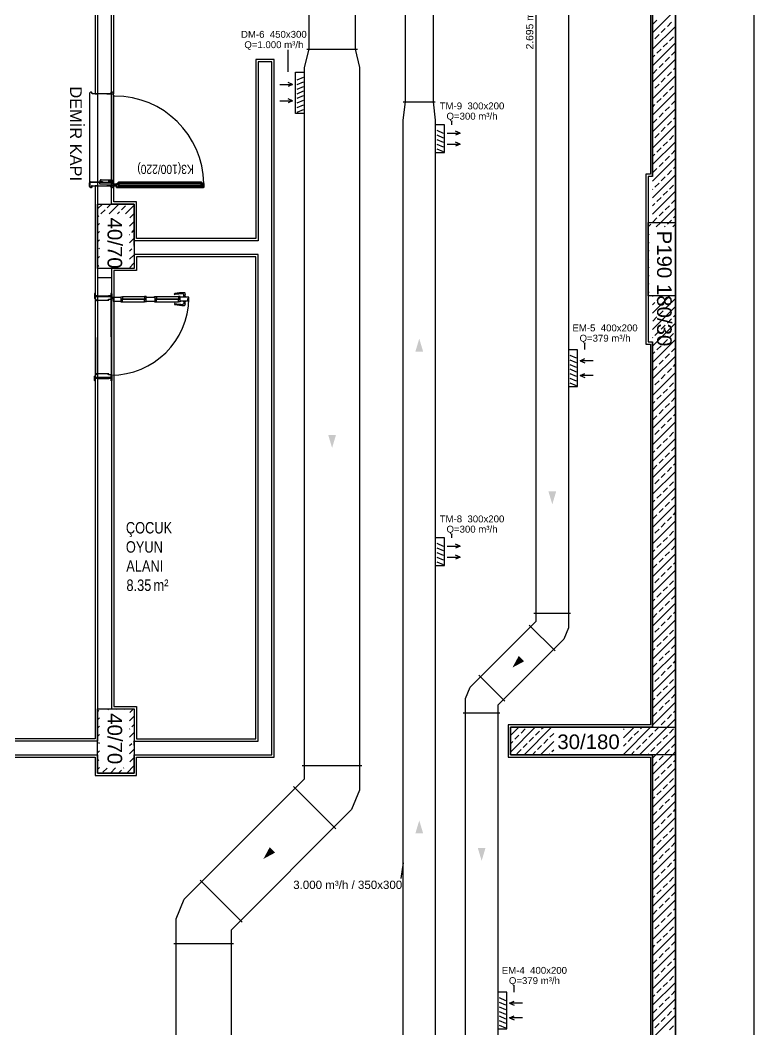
# Model space of a CAD drawing. Header units: centimetres. Extents: x 357699 to 366480, y -615216 to -609849.
# Drawn here: x 358500 to 359301, y -613121 to -612021 of the extents above; entities that cross this region are included whole.
import ezdxf
from ezdxf.enums import TextEntityAlignment as Align

# ---------------------------------------------------------------- set-up
doc = ezdxf.new("R2010")
doc.units = ezdxf.units.CM
for name, color, linetype in [('ROTAS-HAV-CERCEVE', 7, 'Continuous'), ('ROTAS-HAV-DUMAN', 1, 'Continuous'), ('ROTAS-HAV-EGZOZ', 4, 'Continuous'), ('ROTAS-HAV-MENFEZ', 7, 'Continuous'), ('ROTAS-HAV-OK', 7, 'Continuous'), ('ROTAS-HAV-TAZE-HAVA', 3, 'Continuous'), ('ROTAS-HAV-YAZI', 7, 'Continuous'), ('ROTAS-MIMARI', 8, 'Continuous'), ('ROTAS-MIMARI-KOLON', 8, 'Continuous')]:
    doc.layers.add(name, color=color, linetype=linetype)
doc.styles.add('ROTAS', font='arial.ttf')

msp = doc.modelspace()

# ---------------------------------------------------------------- linework, layer by layer
at = {"layer": 'ROTAS-HAV-CERCEVE', "const_width": 1.5}
msp.add_lwpolyline([(357700, -615060), (359300, -615060), (359300, -609850), (357700, -609850)], close=True, dxfattribs=at)
at = {"layer": 'ROTAS-HAV-DUMAN'}
for points in [[(358670, -613660), (358670, -613002), (358670, -613000), (358678.8, -612978.8), (358810, -612847.6), (358810, -612100), (358810, -612072.5), (358815, -612052.5), (358815, -611700), (358815, -611400), (358815, -611372.5), (358817.5, -611352.5), (358817.5, -611312), (358817.5, -611310), (358824.1, -611294.1), (358825.5, -611292.7), (358872.5, -611245.7), (358872.5, -610645)], [(358917.5, -610645), (358917.5, -611253), (358917.5, -611255), (358910.9, -611270.9), (358909.5, -611272.3), (358862.5, -611319.3), (358862.5, -611352.5), (358865, -611372.5), (358865, -611400), (358865, -611700), (358865, -612052.5), (358870, -612072.5), (358870, -612100), (358870, -612858), (358870, -612860), (358861.2, -612881.2), (358859.8, -612882.6), (358730, -613012.4), (358730, -613660)], [(358812.5, -612052.5), (358867.5, -612052.5)], [(358807.5, -612833), (358872.5, -612833)], [(358797.9, -612856.1), (358843.9, -612902.1)], [(358696.1, -612957.9), (358742.1, -613003.9)], [(358667.5, -613027), (358732.5, -613027)]]:
    msp.add_lwpolyline(points, dxfattribs=at)
at = {"layer": 'ROTAS-HAV-EGZOZ'}
for points in [[(358985.5, -613655), (358985.5, -613100), (358985.5, -612762), (358985.5, -612760), (358990.6, -612747.6), (358992, -612746.2), (359062.5, -612675.8), (359062.5, -612400), (359062.5, -611600), (359062.5, -611575), (359065, -611555), (359065, -611336.2), (358995.8, -611267), (358994.4, -611265.6), (358990, -611255), (358990, -611253), (358990, -610400)], [(359020, -610400), (359020, -611248.8), (359089.2, -611318), (359090.6, -611319.4), (359095, -611330), (359095, -611332), (359095, -611555), (359097.5, -611575), (359097.5, -611600), (359097.5, -612400), (359097.5, -612681), (359097.5, -612683), (359092.4, -612695.4), (359091, -612696.8), (359020.5, -612767.2), (359020.5, -613100), (359020.5, -613655)], [(359060, -612667.2), (359100, -612667.2)], [(359054.7, -612680), (359083, -612708.3)], [(359000, -612734.7), (359028.3, -612763)], [(358983, -612775.8), (359023, -612775.8)]]:
    msp.add_lwpolyline(points, dxfattribs=at)
at = {"layer": 'ROTAS-HAV-MENFEZ'}
for p, q in [((358808.5, -612083.5), (358801.5, -612086.5)), ((358783, -612091), (358797, -612091)), ((358797, -612091), (358792, -612088.8)), ((358797, -612091), (358792, -612093.2)), ((358808.5, -612088.5), (358801.5, -612091.5)), ((358808.5, -612093.5), (358801.5, -612096.5)), ((358797, -612109), (358792, -612106.8)), ((358808.5, -612098.5), (358801.5, -612101.5)), ((358808.5, -612103.5), (358801.5, -612106.5)), ((358783, -612109), (358797, -612109)), ((358797, -612109), (358792, -612111.2)), ((358808.5, -612108.5), (358801.5, -612111.5)), ((358808.5, -612113.5), (358801.5, -612116.5)), ((358808.5, -612118.5), (358801.5, -612121.5)), ((358954, -612141), (358961, -612144)), ((358954, -612146), (358961, -612149)), ((358954, -612151), (358961, -612154)), ((358965.5, -612144), (358979.5, -612144)), ((358979.5, -612144), (358974.5, -612141.8)), ((358979.5, -612144), (358974.5, -612146.2)), ((358954, -612156), (358961, -612159)), ((358954, -612161), (358961, -612164)), ((358965.5, -612156), (358979.5, -612156)), ((358979.5, -612156), (358974.5, -612153.8)), ((358979.5, -612156), (358974.5, -612158.2)), ((359099, -612386), (359106, -612389)), ((359099, -612391), (359106, -612394)), ((359110.5, -612392), (359115.5, -612389.8)), ((359124.5, -612392), (359110.5, -612392)), ((359110.5, -612392), (359115.5, -612394.2)), ((359099, -612396), (359106, -612399)), ((359099, -612401), (359106, -612404)), ((359099, -612406), (359106, -612409)), ((359099, -612411), (359106, -612414)), ((359110.5, -612408), (359115.5, -612405.8)), ((359124.5, -612408), (359110.5, -612408)), ((359110.5, -612408), (359115.5, -612410.2)), ((359099, -612416), (359106, -612419)), ((358954, -612591), (358961, -612594)), ((358954, -612596), (358961, -612599)), ((358954, -612601), (358961, -612604)), ((358965.5, -612594), (358979.5, -612594)), ((358979.5, -612594), (358974.5, -612591.8)), ((358979.5, -612594), (358974.5, -612596.2)), ((358954, -612606), (358961, -612609)), ((358954, -612611), (358961, -612614)), ((358965.5, -612606), (358979.5, -612606)), ((358979.5, -612606), (358974.5, -612603.8)), ((358979.5, -612606), (358974.5, -612608.2)), ((359022, -613086), (359029, -613089)), ((359022, -613091), (359029, -613094)), ((359022, -613096), (359029, -613099)), ((359033.5, -613092), (359038.5, -613089.8)), ((359047.5, -613092), (359033.5, -613092)), ((359033.5, -613092), (359038.5, -613094.2)), ((359022, -613101), (359029, -613104)), ((359022, -613106), (359029, -613109)), ((359033.5, -613108), (359038.5, -613105.8)), ((359047.5, -613108), (359033.5, -613108)), ((359033.5, -613108), (359038.5, -613110.2)), ((359022, -613111), (359029, -613114)), ((359022, -613116), (359029, -613119))]:
    msp.add_line(p, q, dxfattribs=at)
for points in [[(358810, -612122.5), (358800, -612122.5), (358800, -612077.5), (358810, -612077.5)], [(358952.5, -612165), (358962.5, -612165), (358962.5, -612135), (358952.5, -612135)], [(359097.5, -612420), (359107.5, -612420), (359107.5, -612380), (359097.5, -612380)], [(358952.5, -612615), (358962.5, -612615), (358962.5, -612585), (358952.5, -612585)], [(359020.5, -613120), (359030.5, -613120), (359030.5, -613080), (359020.5, -613080)]]:
    msp.add_lwpolyline(points, dxfattribs=at)
at = {"layer": 'ROTAS-HAV-OK'}
for points in [[(358935, -612368), (358930.8, -612382), (358939.2, -612382)], [(358840, -612487), (358844.2, -612473), (358835.8, -612473)], [(359080, -612548.5), (359084.2, -612534.5), (359075.8, -612534.5)], [(359036.6, -612726.4), (359049.4, -612719.5), (359043.5, -612713.6)], [(358935, -612893), (358930.8, -612907), (358939.2, -612907)], [(358765.1, -612934.9), (358777.9, -612928), (358772, -612922.1)], [(359003, -612937), (359007.2, -612923), (358998.8, -612923)]]:
    msp.add_solid(points, dxfattribs=at)
at = {"layer": 'ROTAS-HAV-TAZE-HAVA'}
msp.add_line((358917.5, -612939.2), (358914.8, -612956.3), dxfattribs=at)
for points in [[(358917.5, -613200), (358917.5, -612600), (358917.5, -612150), (358917.5, -612130), (358920, -612110), (358920, -611750), (358920, -611400), (358920, -611380), (358922.5, -611360), (358922.5, -611292), (358922.5, -611290), (358926.2, -611281.2), (358927.6, -611279.7), (358942.5, -611264.8), (358942.5, -611000)], [(358967.5, -611000), (358967.5, -611268), (358967.5, -611270), (358963.8, -611278.8), (358962.4, -611280.3), (358947.5, -611295.2), (358947.5, -611360), (358950, -611380), (358950, -611400), (358950, -611750), (358950, -612110), (358952.5, -612130), (358952.5, -612150), (358952.5, -612600), (358952.5, -613200)], [(358917.5, -612110), (358952.5, -612110)]]:
    msp.add_lwpolyline(points, dxfattribs=at)
at = {"layer": 'ROTAS-HAV-YAZI'}
for p, q in [((358792, -612077.4), (358792, -612053.3)), ((358970.5, -612134.9), (358970.5, -612131.2)), ((359115.5, -612379.9), (359115.5, -612373.1)), ((358970.5, -612584.9), (358970.5, -612581.2)), ((359038.5, -613079.9), (359038.5, -613073.1))]:
    msp.add_line(p, q, dxfattribs=at)
at = {"layer": 'ROTAS-MIMARI'}
for p, q in [((359214.4, -609936.4), (359214.4, -613401.4)), ((359214.4, -609936.4), (359214.4, -614601.4)), ((359214.4, -614601.4), (359214.4, -609936.4)), ((359214.4, -614601.4), (359214.4, -609936.4)), ((358584.4, -611416.4), (358584.4, -612806.4)), ((358581.9, -611918.9), (358581.9, -612101.4)), ((358599.4, -612221.4), (358599.4, -611976.4)), ((358601.9, -612101.4), (358601.9, -611978.9)), ((359189.4, -612191.4), (359189.4, -611996.4)), ((359189.4, -611996.4), (359189.4, -612191.4)), ((359214.4, -612241.4), (359214.4, -611996.4)), ((359186.9, -611998.9), (359186.9, -612188.9)), ((359214.3, -612036.7), (359214.4, -612036.7)), ((359189.4, -612043.7), (359189.7, -612043.4)), ((358776.9, -612063.9), (358756.9, -612063.9)), ((358756.9, -612063.9), (358756.9, -612258.9)), ((358774.4, -612066.4), (358759.4, -612066.4)), ((358759.4, -612066.4), (358759.4, -612261.4)), ((358774.4, -612281.4), (358774.4, -612066.4)), ((358776.9, -612283.9), (358776.9, -612063.9)), ((359214.3, -612090.6), (359214.4, -612090.6)), ((358576.6, -612099.4), (358575.6, -612100.4)), ((358575.6, -612100.4), (358575.6, -612202.3)), ((358577.6, -612099.4), (358576.6, -612099.4)), ((358578.6, -612100.4), (358577.6, -612099.4)), ((358578.6, -612101.4), (358578.6, -612100.4)), ((358598.6, -612101.4), (358578.6, -612101.4)), ((358581.9, -612101.4), (358584.4, -612101.4)), ((358594.4, -612101.4), (358601.9, -612101.4)), ((358599.6, -612099.4), (358598.6, -612100.4)), ((358598.6, -612100.4), (358598.6, -612101.4)), ((358600.6, -612099.4), (358599.6, -612099.4)), ((358601.6, -612100.4), (358600.6, -612099.4)), ((358601.6, -612202.3), (358601.6, -612100.4)), ((358603.2, -612103.8), (358601.6, -612103.8)), ((358601.6, -612104.4), (358601.6, -612198.3)), ((359189.4, -612097.6), (359189.7, -612097.3)), ((359189.4, -612151.5), (359189.7, -612151.2)), ((359214.3, -612144.5), (359214.4, -612144.5)), ((358588.1, -612194.8), (358599.1, -612194.8)), ((358599.1, -612195.2), (358588.1, -612195.2)), ((358599.7, -612195.3), (358599.8, -612194.9)), ((358599.8, -612194.9), (358599.8, -612195.8)), ((359186.9, -612188.9), (359181.9, -612188.9)), ((359181.9, -612188.9), (359181.9, -612373.9)), ((359189.4, -612191.4), (359184.4, -612191.4)), ((359184.4, -612191.4), (359184.4, -612371.4)), ((358575.6, -612202.3), (358575.6, -612198.3)), ((358575.6, -612202.3), (358576.6, -612203.3)), ((358576, -612198.3), (358576, -612202.3)), ((358576.6, -612197.3), (358587.6, -612197.3)), ((358587.6, -612197.7), (358576.6, -612197.7)), ((358577.6, -612202.9), (358576.6, -612202.9)), ((358576.6, -612202.9), (358577.6, -612202.9)), ((358577.6, -612203.3), (358576.6, -612203.3)), ((358576.6, -612203.3), (358577.6, -612203.3)), ((358577.6, -612203.3), (358578.6, -612202.3)), ((358578.2, -612202.3), (358578.2, -612201)), ((358578.2, -612201), (358578.6, -612201)), ((358578.6, -612201), (358578.6, -612202.3)), ((358578.6, -612202.3), (358578.6, -612201.4)), ((358578.6, -612201.4), (358598.6, -612201.4)), ((358584.4, -612201.4), (358581.9, -612201.4)), ((358581.9, -612201.4), (358581.9, -612803.9)), ((358600.5, -612197.9), (358586.5, -612197.9)), ((358586.5, -612197.9), (358586.5, -612199.4)), ((358586.5, -612199.4), (358600.5, -612199.4)), ((358587.1, -612196.3), (358587.1, -612195.8)), ((358587.5, -612195.8), (358587.5, -612196.3)), ((358587.6, -612197.3), (358587.6, -612197.7)), ((358588.1, -612196.9), (358589.7, -612196.9)), ((358589.7, -612197.3), (358588.1, -612197.3)), ((358589.7, -612196.9), (358589.7, -612197.3)), ((358601.9, -612201.4), (358594.4, -612201.4)), ((358596.8, -612197.7), (358596.8, -612195.3)), ((358596.8, -612195.3), (358599.1, -612195.3)), ((358600.6, -612197.7), (358596.8, -612197.7)), ((358599.1, -612195.7), (358597.2, -612195.7)), ((358597.2, -612195.7), (358597.2, -612197.3)), ((358597.2, -612197.3), (358600.6, -612197.3)), ((358597.4, -612197.2), (358597.4, -612195.8)), ((358597.4, -612195.8), (358599.2, -612195.8)), ((358599.8, -612197.2), (358597.4, -612197.2)), ((358598.6, -612202.3), (358598.6, -612201)), ((358598.6, -612201), (358599, -612201)), ((358598.6, -612201.4), (358598.6, -612202.3)), ((358598.6, -612202.3), (358599.6, -612203.3)), ((358599, -612197), (358599.6, -612197)), ((358599, -612201), (358599, -612202.3)), ((358599.3, -612196), (358599.2, -612196)), ((358599.2, -612196), (358599.2, -612196)), ((358599.6, -612197), (358599.6, -612195.9)), ((358599.6, -612202.9), (358600.6, -612202.9)), ((358600.6, -612203.3), (358599.6, -612203.3)), ((358599.6, -612203.3), (358600.6, -612203.3)), ((358599.8, -612195.8), (358599.8, -612197.2)), ((358600.5, -612199.4), (358600.5, -612197.9)), ((358600.6, -612203.3), (358601.6, -612202.3)), ((358601.2, -612202.3), (358601.2, -612198.3)), ((358601.6, -612198.3), (358601.6, -612202.3)), ((358602.1, -612200.1), (358601.6, -612200.1)), ((358601.6, -612200.6), (358604.8, -612200.6)), ((358602.1, -612201.2), (358601.6, -612201.2)), ((358601.9, -612218.9), (358601.9, -612201.4)), ((358603.2, -612199), (358603.2, -612202.2)), ((358604.2, -612200), (358604.9, -612200)), ((358604.3, -612201.1), (358604.9, -612201.1)), ((358604.9, -612203.4), (358604.9, -612199.1)), ((358604.9, -612199.1), (358606.8, -612199.1)), ((358700, -612203.4), (358604.9, -612203.4)), ((358606.8, -612199.3), (358605.1, -612199.3)), ((358605.1, -612199.3), (358605.1, -612203.2)), ((358605.1, -612199.8), (358607, -612199.8)), ((358607, -612203), (358605.1, -612203)), ((358605.1, -612203.2), (358699.8, -612203.2)), ((358605.4, -612199.6), (358605.4, -612199.4)), ((358605.4, -612199.4), (358606.9, -612199.4)), ((358607.1, -612199.6), (358605.4, -612199.6)), ((358606.8, -612199.1), (358606.8, -612199.3)), ((358606.8, -612199.1), (358606.9, -612199.1)), ((358606.9, -612199.4), (358606.9, -612197.4)), ((358606.9, -612197.4), (358698, -612197.4)), ((358607, -612199.8), (358607, -612203)), ((358697.8, -612197.6), (358607.1, -612197.6)), ((358607.1, -612197.6), (358607.1, -612199.6)), ((358607.2, -612203.1), (358607.2, -612197.7)), ((358607.2, -612197.7), (358612.2, -612197.7)), ((358612.2, -612203.1), (358607.2, -612203.1)), ((358612.2, -612198.1), (358607.6, -612198.1)), ((358607.6, -612198.1), (358607.6, -612202.7)), ((358607.6, -612200.4), (358697.3, -612200.4)), ((358607.6, -612202.7), (358612.2, -612202.7)), ((358607.7, -612198.9), (358607.7, -612198.2)), ((358607.7, -612198.2), (358612.3, -612198.2)), ((358697.2, -612198.9), (358607.7, -612198.9)), ((358697.2, -612201.9), (358607.7, -612201.9)), ((358607.7, -612201.9), (358607.7, -612202.6)), ((358607.7, -612202.6), (358612.3, -612202.6)), ((358612.2, -612197.7), (358612.2, -612198.1)), ((358612.2, -612202.7), (358612.2, -612203.1)), ((358612.3, -612198.2), (358612.3, -612197.7)), ((358612.3, -612197.7), (358692.6, -612197.7)), ((358612.3, -612202.6), (358612.3, -612203.1)), ((358612.3, -612203.1), (358692.6, -612203.1)), ((358692.6, -612197.7), (358692.6, -612198.2)), ((358692.6, -612198.2), (358697.2, -612198.2)), ((358692.6, -612203.1), (358692.6, -612202.6)), ((358692.6, -612202.6), (358697.2, -612202.6)), ((358692.7, -612198.1), (358692.7, -612197.7)), ((358692.7, -612197.7), (358697.7, -612197.7)), ((358697.3, -612198.1), (358692.7, -612198.1)), ((358692.7, -612203.1), (358692.7, -612202.7)), ((358692.7, -612202.7), (358697.3, -612202.7)), ((358697.7, -612203.1), (358692.7, -612203.1)), ((358697.2, -612198.2), (358697.2, -612198.9)), ((358697.2, -612202.6), (358697.2, -612201.9)), ((358697.3, -612202.7), (358697.3, -612198.1)), ((358697.7, -612197.7), (358697.7, -612203.1)), ((358697.8, -612199.6), (358697.8, -612197.6)), ((358699.5, -612199.6), (358697.8, -612199.6)), ((358699.8, -612199.8), (358697.9, -612199.8)), ((358697.9, -612199.8), (358697.9, -612203)), ((358697.9, -612203), (358699.8, -612203)), ((358698, -612197.4), (358698, -612199.4)), ((358698.1, -612199.1), (358698, -612199.1)), ((358698, -612199.4), (358699.5, -612199.4)), ((358698.1, -612199.3), (358698.1, -612199.1)), ((358698.1, -612199.1), (358700, -612199.1)), ((358699.8, -612199.3), (358698.1, -612199.3)), ((358699.5, -612199.4), (358699.5, -612199.6)), ((358699.8, -612203.2), (358699.8, -612199.3)), ((358700, -612199.1), (358700, -612203.4)), ((359189.4, -612205.4), (359189.7, -612205.1)), ((359214.3, -612198.4), (359214.4, -612198.3)), ((359184.4, -612321.4), (359184.4, -612241.4)), ((359214.4, -612241.4), (359214.4, -612321.4)), ((358756.9, -612258.9), (358626.9, -612258.9)), ((358759.4, -612261.4), (358624.4, -612261.4)), ((359184.4, -612273.2), (359185.5, -612272.1)), ((359185.2, -612263.5), (359185.5, -612263.1)), ((358759.4, -612276.4), (358624.4, -612276.4)), ((358756.9, -612278.9), (358626.9, -612278.9)), ((358756.9, -612803.9), (358756.9, -612278.9)), ((358759.4, -612806.4), (358759.4, -612276.4)), ((358774.4, -612301.4), (358774.4, -612281.4)), ((359184.4, -612282.2), (359185.2, -612281.4)), ((358599.4, -612291.4), (358599.4, -612771.4)), ((358601.9, -612293.9), (358601.9, -612768.9)), ((358776.9, -612303.9), (358776.9, -612283.9)), ((359184.4, -612291.2), (359185.5, -612290.1)), ((358584.4, -612301.4), (358599.4, -612301.4)), ((358774.4, -612821.4), (358774.4, -612301.4)), ((358776.9, -612823.9), (358776.9, -612303.9)), ((359184.4, -612300.2), (359185.5, -612299.1)), ((359184.4, -612309.2), (359185.5, -612308)), ((358580.9, -612319.2), (358580.9, -612323.8)), ((358581.9, -612318.9), (358581.2, -612318.9)), ((358581.9, -612318.9), (358581.2, -612318.9)), ((358581.9, -612324.1), (358581.2, -612324.1)), ((358581.9, -612318.9), (358581.9, -612325)), ((358584.4, -612321.4), (358581.9, -612321.4)), ((358598.9, -612322.3), (358581.9, -612322.4)), ((358581.9, -612325), (358582.1, -612407.7)), ((358582.9, -612325.3), (358582.2, -612325.3)), ((358582.9, -612325.3), (358582.9, -612326.1)), ((358595.8, -612326.4), (358583.2, -612326.4)), ((358584.4, -612321.4), (358596.4, -612321.3)), ((358584.4, -612321.4), (358584.4, -612322.4)), ((358595.6, -612325.8), (358595.6, -612326)), ((358596.1, -612325.8), (358595.6, -612325.8)), ((358596.1, -612326), (358595.6, -612326)), ((358598.6, -612325.3), (358596.1, -612325.3)), ((358596.1, -612325.3), (358596.1, -612326.1)), ((358596.1, -612325.6), (358596.1, -612326.2)), ((358596.2, -612325.8), (358596.2, -612326)), ((358596.4, -612321.3), (358596.4, -612322.3)), ((358598.9, -612321.3), (358596.4, -612321.3)), ((358599.6, -612318.8), (358598.9, -612318.8)), ((358599.6, -612318.8), (358598.9, -612318.8)), ((358598.9, -612318.8), (358598.9, -612325)), ((358599.6, -612323.2), (358598.9, -612323.2)), ((358599, -612323.6), (358598.9, -612323.6)), ((358599, -612323.9), (358598.9, -612323.9)), ((358598.9, -612325), (358599.1, -612407.7)), ((358599.9, -612319.1), (358599.9, -612322.9)), ((358599.9, -612324), (358600.1, -612324.1)), ((358600, -612323.7), (358600.1, -612323.8)), ((358637, -612324.8), (358610.1, -612324.8)), ((358637, -612325.2), (358610.1, -612325.3)), ((358611.6, -612322.2), (358635.5, -612322.2)), ((358647, -612324.8), (358673.9, -612324.7)), ((358647, -612325.2), (358673.9, -612325.1)), ((358648.5, -612322.2), (358672.4, -612322.1)), ((359214.4, -612321.4), (359184.4, -612321.4)), ((359185.2, -612317.3), (359185.5, -612317)), ((359214.4, -612821.4), (359214.4, -612321.4)), ((358611.6, -612327.8), (358635.6, -612327.8)), ((358648.5, -612327.8), (358672.5, -612327.7)), ((359214.3, -612360), (359214.4, -612360)), ((359189.4, -612367), (359189.7, -612366.7)), ((359181.9, -612373.9), (359186.9, -612373.9)), ((359184.4, -612371.4), (359189.4, -612371.4)), ((359186.9, -612373.9), (359186.9, -612788.9)), ((359189.4, -612791.4), (359189.4, -612371.4)), ((359189.4, -612371.4), (359189.4, -612791.4)), ((358581.1, -612413.6), (358581.1, -612409)), ((358582.1, -612408.7), (358581.4, -612408.7)), ((358582.1, -612413.9), (358581.4, -612413.9)), ((358582.1, -612413.9), (358581.4, -612413.9)), ((358582.1, -612413.9), (358582.1, -612407.7)), ((358599.1, -612410.3), (358582.1, -612410.4)), ((358584.6, -612411.4), (358582.1, -612411.4)), ((358583.1, -612407.4), (358582.4, -612407.4)), ((358583.1, -612407.4), (358583.1, -612406.6)), ((358596, -612406.3), (358583.4, -612406.3)), ((358584.6, -612411.4), (358584.6, -612410.4)), ((358584.6, -612411.4), (358596.6, -612411.3)), ((358595.8, -612406.9), (358595.8, -612406.7)), ((358596.3, -612406.7), (358595.8, -612406.7)), ((358596.3, -612406.9), (358595.8, -612406.9)), ((358596.3, -612407.1), (358596.3, -612406.4)), ((358596.3, -612407.4), (358596.3, -612406.6)), ((358598.8, -612407.4), (358596.3, -612407.4)), ((358596.4, -612406.9), (358596.4, -612406.7)), ((358596.6, -612411.3), (358596.6, -612410.3)), ((358599.1, -612411.3), (358596.6, -612411.3)), ((358599.1, -612413.8), (358599.1, -612407.7)), ((358599.8, -612408.6), (358599.1, -612408.6)), ((358599.8, -612413.8), (358599.1, -612413.8)), ((358599.8, -612413.8), (358599.1, -612413.8)), ((358600.1, -612413.5), (358600.1, -612408.9)), ((359214.3, -612413.9), (359214.4, -612413.9)), ((359189.4, -612420.9), (359189.7, -612420.6)), ((359214.3, -612467.8), (359214.4, -612467.7)), ((359189.4, -612474.8), (359189.7, -612474.5)), ((359214.3, -612521.6), (359214.4, -612521.6)), ((359189.4, -612528.7), (359189.7, -612528.4)), ((359214.3, -612575.5), (359214.4, -612575.5)), ((359189.4, -612582.5), (359189.7, -612582.3)), ((359214.3, -612629.4), (359214.4, -612629.4)), ((359189.4, -612636.4), (359189.7, -612636.1)), ((359189.4, -612690.3), (359189.7, -612690)), ((359214.3, -612683.3), (359214.4, -612683.3)), ((359189.4, -612744.2), (359189.7, -612743.9)), ((359214.3, -612737.2), (359214.4, -612737.2)), ((359186.9, -612788.9), (359031.9, -612788.9)), ((359034.4, -612791.4), (359189.4, -612791.4)), ((359034.4, -612791.4), (359214.4, -612791.4)), ((359189.4, -612791.4), (359034.4, -612791.4)), ((359214.3, -612791.1), (359214.4, -612791)), ((359214.4, -612791.4), (359214.4, -612821.4)), ((358584.4, -612806.4), (358434.4, -612806.4)), ((358581.9, -612803.9), (358436.9, -612803.9)), ((358624.4, -612806.4), (358759.4, -612806.4)), ((358626.9, -612803.9), (358756.9, -612803.9)), ((358434.4, -612821.4), (358584.4, -612821.4)), ((358624.4, -612821.4), (358774.4, -612821.4)), ((359189.4, -612821.4), (359034.4, -612821.4)), ((359214.4, -612821.4), (359034.4, -612821.4)), ((359034.4, -612821.4), (359189.4, -612821.4)), ((359189.4, -613361.4), (359189.4, -612821.4)), ((359189.4, -612821.4), (359189.4, -613361.4)), ((359214.4, -613361.4), (359214.4, -612821.4)), ((358436.9, -612823.9), (358581.9, -612823.9)), ((358626.9, -612823.9), (358776.9, -612823.9)), ((359031.9, -612823.9), (359186.9, -612823.9)), ((359186.9, -612823.9), (359186.9, -613358.9)), ((359189.4, -612852), (359189.7, -612851.7)), ((359214.3, -612844.9), (359214.4, -612844.9)), ((359214.3, -612898.8), (359214.4, -612898.8)), ((359189.4, -612905.8), (359189.7, -612905.6)), ((359214.3, -612952.7), (359214.4, -612952.7)), ((359189.4, -612959.7), (359189.7, -612959.4)), ((359214.3, -613006.6), (359214.4, -613006.6)), ((359189.4, -613013.6), (359189.7, -613013.3)), ((359214.3, -613060.5), (359214.4, -613060.4)), ((359189.4, -613067.5), (359189.7, -613067.2)), ((359214.3, -613114.3), (359214.4, -613114.3))]:
    msp.add_line(p, q, dxfattribs=at)
for points in [[(358610.1, -612323), (358600.1, -612323.1), (358600.1, -612324.3), (358601.3, -612324.3), (358601.3, -612327.1), (358610.1, -612327)], [(358609.6, -612323.1), (358609.6, -612322.3), (358611.6, -612322.2), (358611.6, -612324.8), (358610.1, -612324.8), (358610.1, -612323)], [(358609.6, -612327.1), (358609.6, -612327.9), (358611.6, -612327.8), (358611.6, -612325.3), (358610.1, -612325.3), (358610.1, -612327)], [(358637.6, -612323), (358637.5, -612322.2), (358635.5, -612322.2), (358635.6, -612324.8), (358637, -612324.8), (358637, -612323)], [(358637.6, -612327), (358637.6, -612327.8), (358635.6, -612327.8), (358635.6, -612325.2), (358637, -612325.2), (358637, -612327)], [(358637, -612323), (358637, -612327), (358647, -612327), (358647, -612323), (358637, -612323)], [(358646.5, -612323), (358646.5, -612322.2), (358648.5, -612322.2), (358648.5, -612324.8), (358647, -612324.8), (358647, -612323)], [(358646.5, -612327), (358646.5, -612327.8), (358648.5, -612327.8), (358648.5, -612325.2), (358647, -612325.2), (358647, -612327)], [(358674.4, -612322.9), (358674.4, -612322.1), (358672.4, -612322.1), (358672.4, -612324.7), (358673.9, -612324.7), (358673.9, -612322.9)], [(358674.5, -612326.9), (358674.5, -612327.7), (358672.5, -612327.7), (358672.4, -612325.1), (358673.9, -612325.1), (358673.9, -612326.9)], [(358682.8, -612324.1), (358683.9, -612324.1), (358683.9, -612322.9), (358673.9, -612322.9), (358673.9, -612326.9), (358682.8, -612326.9)]]:
    msp.add_lwpolyline(points, close=True, dxfattribs=at)
for points in [[(358610.1, -612324.9), (358637, -612324.9)], [(358637, -612325.1), (358610.1, -612325.1)], [(358673.9, -612324.8), (358647, -612324.9)], [(358647, -612325.1), (358673.9, -612325)], [(358680.5, -612322.9), (358680.5, -612322.4), (358677.5, -612322.4), (358677.5, -612322.9)], [(358680.5, -612326.9), (358680.5, -612327.4), (358677.5, -612327.4), (358677.5, -612326.9)], [(358678.3, -612327.4), (358678.4, -612329.9), (358677.2, -612330.7)]]:
    msp.add_lwpolyline(points, dxfattribs=at)
for centre, radius in [((358603.2, -612200.6), 1.2), ((358603.2, -612200.6), 0.8), ((358599.5, -612323.8), 0.5)]:
    msp.add_circle(centre, radius, dxfattribs=at)
for centre, radius, start, end in [((358603.2, -612200.6), 96.9, 0.8872, 90), ((358588.1, -612195.8), 1, 90, 180), ((358588.1, -612195.8), 0.6, 90, 180), ((358599.1, -612195.3), 0.453, 270, 90), ((358599.1, -612195.3), 0.0509, 270, 90), ((358576.6, -612198.3), 1, 90, 180), ((358576.6, -612202.3), 1, 180, 270), ((358576.6, -612198.3), 0.6, 90, 180), ((358576.6, -612202.3), 0.6, 180, 270), ((358577.6, -612202.3), 0.6, 270, 360), ((358577.6, -612202.3), 1, 270, 0), ((358588.1, -612196.3), 1, 180, 270), ((358588.1, -612196.3), 0.6, 180, 270), ((358599.6, -612202.3), 1, 180, 270), ((358598.4, -612196.4), 0.884, 318.1865, 27.26), ((358599.6, -612202.3), 0.6, 180, 270), ((358599.1, -612195.3), 0.564, 284.4014, 358.8907), ((358599.1, -612195.3), 0.764, 284.4014, 306.5332), ((358600.6, -612198.3), 1, 360, 90), ((358600.6, -612198.3), 0.6, 0, 90), ((358600.6, -612202.3), 1, 270, 360), ((358600.6, -612202.3), 0.6, 270, 360), ((358581.2, -612319.2), 0.3, 90.1277, 180.2023), ((358581.2, -612323.8), 0.3, 180.1277, 270.1277), ((358582.2, -612325), 0.3, 180.0531, 270.1277), ((358583.2, -612326.1), 0.3, 180.1277, 270.2023), ((358595.8, -612326.1), 0.3, 270.1277, 0.1277), ((358596.1, -612325.9), 0.347, 266.755, 93.5003), ((358598.6, -612325), 0.3, 270.1277, 0.1277), ((358599.1, -612322.9), 84.8, 269.9649, 359.1726), ((358599.6, -612319.1), 0.3, 0.0531, 90.1277), ((358599.6, -612322.9), 0.3, 270.1277, 0.2023), ((358668.6, -612319.5), 0.6, 101.5211, 281.5211), ((358679.2, -612373.6), 55.7, 90.1507, 101.0073), ((358679.2, -612373.6), 54.6, 92.094, 100.9955), ((358677.2, -612320.5), 1.35, 23.6162, 89.7549), ((358674.1, -612321), 4.44, 341.0668, 13.2235), ((358678.8, -612319), 1.08, 333.6186, 79.5628), ((358684, -612320.9), 4.44, 160.3068, 199.1885), ((358668.7, -612330.3), 0.6, 78.7342, 258.7342), ((358678.9, -612276.1), 55.7, 259.248, 270.1046), ((358678.9, -612276.1), 54.6, 259.2598, 268.1613), ((358678.9, -612330.8), 1.08, 280.6926, 26.6367), ((358684, -612328.8), 4.44, 161.0668, 199.9485), ((358581.4, -612409), 0.3, 90.1277, 180.1277), ((358581.4, -612413.6), 0.3, 180.053, 270.1277), ((358582.4, -612407.7), 0.3, 90.1277, 180.2023), ((358583.4, -612406.6), 0.3, 90.0531, 180.1277), ((358596, -612406.6), 0.3, 0.1277, 90.1277), ((358596.3, -612406.8), 0.347, 266.755, 93.5003), ((358598.8, -612407.7), 0.3, 0.1277, 90.1277), ((358599.8, -612408.9), 0.3, 0.0531, 90.1277), ((358599.8, -612413.5), 0.3, 270.1277, 0.2023)]:
    msp.add_arc(centre, radius, start, end, dxfattribs=at)
at = {"layer": 'ROTAS-MIMARI-KOLON'}
for p, q in [((359189.4, -612034.8), (359214.4, -612009.8)), ((359189.4, -612052.7), (359214.4, -612027.7)), ((359189.7, -612025.5), (359194.1, -612021)), ((359198.6, -612034.5), (359203.1, -612030)), ((359205.4, -612027.7), (359209.9, -612023.2)), ((359191.9, -612041.2), (359196.4, -612036.7)), ((359207.6, -612043.4), (359212.1, -612039)), ((359189.4, -612070.7), (359214.4, -612045.7)), ((359200.9, -612050.2), (359205.4, -612045.7)), ((359189.4, -612061.7), (359191.9, -612059.2)), ((359194.1, -612056.9), (359198.6, -612052.4)), ((359203.1, -612065.9), (359207.6, -612061.4)), ((359209.9, -612059.2), (359214.3, -612054.7)), ((359189.4, -612088.6), (359214.4, -612063.6)), ((359196.4, -612072.6), (359200.9, -612068.1)), ((359212.1, -612074.9), (359214.4, -612072.6)), ((359189.4, -612106.6), (359214.4, -612081.6)), ((359189.7, -612079.4), (359194.1, -612074.9)), ((359198.6, -612088.4), (359203.1, -612083.9)), ((359205.4, -612081.6), (359209.9, -612077.1)), ((359191.9, -612095.1), (359196.4, -612090.6)), ((359207.6, -612097.3), (359212.1, -612092.8)), ((359189.4, -612124.6), (359214.4, -612099.6)), ((359194.1, -612110.8), (359198.6, -612106.3)), ((359200.9, -612104.1), (359205.4, -612099.6)), ((359189.4, -612115.6), (359191.9, -612113)), ((359189.4, -612142.5), (359214.4, -612117.5)), ((359203.1, -612119.8), (359207.6, -612115.3)), ((359209.9, -612113), (359214.3, -612108.6)), ((359189.7, -612133.3), (359194.1, -612128.8)), ((359196.4, -612126.5), (359200.9, -612122)), ((359212.1, -612128.8), (359214.4, -612126.5)), ((359189.4, -612160.5), (359214.4, -612135.5)), ((359198.6, -612142.2), (359203.1, -612137.7)), ((359205.4, -612135.5), (359209.9, -612131)), ((359191.9, -612149), (359196.4, -612144.5)), ((359207.6, -612151.2), (359212.1, -612146.7)), ((359189.4, -612178.4), (359214.4, -612153.4)), ((359194.1, -612164.7), (359198.6, -612160.2)), ((359200.9, -612157.9), (359205.4, -612153.5)), ((359189.4, -612169.5), (359191.9, -612166.9)), ((359189.4, -612196.4), (359214.4, -612171.4)), ((359203.1, -612173.7), (359207.6, -612169.2)), ((359209.9, -612166.9), (359214.3, -612162.4)), ((359189.7, -612187.1), (359194.1, -612182.6)), ((359196.4, -612180.4), (359200.9, -612175.9)), ((359212.1, -612182.6), (359214.4, -612180.4)), ((359189.4, -612214.4), (359214.4, -612189.4)), ((359198.6, -612196.1), (359203.1, -612191.6)), ((359205.4, -612189.4), (359209.9, -612184.9)), ((359191.9, -612202.8), (359196.4, -612198.4)), ((359207.6, -612205.1), (359212.1, -612200.6)), ((359189.4, -612232.3), (359214.4, -612207.3)), ((359194.1, -612218.6), (359198.6, -612214.1)), ((359200.9, -612211.8), (359205.4, -612207.3)), ((359209.9, -612220.8), (359214.3, -612216.3)), ((358584.4, -612226.7), (358589.7, -612221.4)), ((358584.4, -612291.4), (358584.4, -612221.4)), ((358584.4, -612221.4), (358624.4, -612221.4)), ((358588, -612232), (358592.5, -612227.5)), ((358594.7, -612225.3), (358598.7, -612221.4)), ((358596.9, -612232.1), (358607.6, -612221.4)), ((358624.4, -612221.4), (358599.4, -612221.4)), ((358626.9, -612218.9), (358601.9, -612218.9)), ((358610.4, -612227.5), (358614.9, -612223.1)), ((358614.9, -612232.1), (358624.4, -612222.6)), ((358624.4, -612221.4), (358624.4, -612291.4)), ((358624.4, -612266.4), (358624.4, -612221.4)), ((358626.9, -612258.9), (358626.9, -612218.9)), ((359189.4, -612223.3), (359191.9, -612220.8)), ((359198.3, -612241.4), (359214.4, -612225.3)), ((359203.1, -612227.5), (359207.6, -612223.1)), ((358584.4, -612235.6), (358585.7, -612234.3)), ((358605.9, -612232.1), (358608.2, -612229.8)), ((358619.4, -612236.5), (358623.9, -612232)), ((359189.7, -612241), (359194.1, -612236.5)), ((359196.4, -612234.3), (359200.9, -612229.8)), ((359207.3, -612241.4), (359209.9, -612238.8)), ((359212.1, -612236.5), (359214.4, -612234.3)), ((358584.4, -612244.6), (358586.6, -612242.4)), ((358619.3, -612245.6), (358624.4, -612240.5)), ((358621.6, -612252.2), (358624.4, -612249.5)), ((359184.4, -612241.4), (359214.4, -612241.4)), ((359184.4, -612246.3), (359187.4, -612243.3)), ((359193.3, -612246.3), (359198.3, -612241.4)), ((359202.3, -612246.3), (359203.1, -612245.5)), ((359205.4, -612243.3), (359207.3, -612241.4)), ((359211.3, -612246.3), (359214.4, -612243.2)), ((358584.4, -612253.6), (358586.6, -612251.4)), ((358584.4, -612262.6), (358586.6, -612260.4)), ((358619.3, -612254.6), (358619.4, -612254.5)), ((358619.3, -612263.5), (358624.4, -612258.5)), ((359184.4, -612255.3), (359185.5, -612254.2)), ((358585.7, -612270.2), (358586.6, -612269.4)), ((358619.3, -612272.5), (358621.6, -612270.2)), ((358623.9, -612268), (358624.4, -612267.5)), ((358584.4, -612280.5), (358586.6, -612278.4)), ((358619.3, -612281.5), (358624.4, -612276.5)), ((358624.4, -612276.4), (358624.4, -612291.4)), ((358626.9, -612278.9), (358626.9, -612293.9)), ((358584.4, -612289.5), (358585.7, -612288.2)), ((358624.4, -612291.4), (358584.4, -612291.4)), ((358624.4, -612291.4), (358599.4, -612291.4)), ((358626.9, -612293.9), (358601.9, -612293.9)), ((358619.4, -612290.4), (358623.9, -612285.9)), ((359189.4, -612322.1), (359190.1, -612321.4)), ((359189.4, -612340.1), (359208.1, -612321.4)), ((359194.1, -612326.3), (359198.6, -612321.8)), ((359209.9, -612328.6), (359214.3, -612324.1)), ((359189.4, -612331.1), (359191.9, -612328.6)), ((359189.4, -612358), (359214.4, -612333)), ((359196.4, -612342), (359200.9, -612337.6)), ((359203.1, -612335.3), (359207.6, -612330.8)), ((359189.7, -612348.8), (359194.1, -612344.3)), ((359205.4, -612351), (359209.9, -612346.5)), ((359212.1, -612344.3), (359214.4, -612342)), ((359189.4, -612376), (359214.4, -612351)), ((359191.9, -612364.5), (359196.4, -612360)), ((359198.6, -612357.8), (359203.1, -612353.3)), ((359189.4, -612394), (359214.4, -612369)), ((359200.9, -612373.5), (359205.4, -612369)), ((359207.6, -612366.7), (359212.1, -612362.2)), ((359194.1, -612380.2), (359198.6, -612375.7)), ((359209.9, -612382.5), (359214.3, -612378)), ((359189.4, -612385), (359191.9, -612382.5)), ((359189.4, -612411.9), (359214.4, -612386.9)), ((359196.4, -612395.9), (359200.9, -612391.4)), ((359203.1, -612389.2), (359207.6, -612384.7)), ((359189.7, -612402.7), (359194.1, -612398.2)), ((359205.4, -612404.9), (359209.9, -612400.4)), ((359212.1, -612398.2), (359214.4, -612395.9)), ((359189.4, -612429.9), (359214.4, -612404.9)), ((359191.9, -612418.4), (359196.4, -612413.9)), ((359198.6, -612411.6), (359203.1, -612407.1)), ((359189.4, -612447.8), (359214.4, -612422.8)), ((359200.9, -612427.4), (359205.4, -612422.9)), ((359207.6, -612420.6), (359212.1, -612416.1)), ((359189.4, -612438.9), (359191.9, -612436.3)), ((359194.1, -612434.1), (359198.6, -612429.6)), ((359209.9, -612436.3), (359214.3, -612431.8)), ((359189.4, -612465.8), (359214.4, -612440.8)), ((359196.4, -612449.8), (359200.9, -612445.3)), ((359203.1, -612443.1), (359207.6, -612438.6)), ((359189.4, -612483.8), (359214.4, -612458.8)), ((359189.7, -612456.5), (359194.1, -612452.1)), ((359205.4, -612458.8), (359209.9, -612454.3)), ((359212.1, -612452.1), (359214.4, -612449.8)), ((359191.9, -612472.3), (359196.4, -612467.8)), ((359198.6, -612465.5), (359203.1, -612461)), ((359207.6, -612474.5), (359212.1, -612470)), ((359189.4, -612501.7), (359214.4, -612476.7)), ((359200.9, -612481.2), (359205.4, -612476.7)), ((359189.4, -612492.7), (359191.9, -612490.2)), ((359194.1, -612488), (359198.6, -612483.5)), ((359209.9, -612490.2), (359214.3, -612485.7)), ((359189.4, -612519.7), (359214.4, -612494.7)), ((359196.4, -612503.7), (359200.9, -612499.2)), ((359203.1, -612497), (359207.6, -612492.5)), ((359189.4, -612537.6), (359214.4, -612512.6)), ((359189.7, -612510.4), (359194.1, -612505.9)), ((359205.4, -612512.7), (359209.9, -612508.2)), ((359212.1, -612505.9), (359214.4, -612503.7)), ((359191.9, -612526.1), (359196.4, -612521.6)), ((359198.6, -612519.4), (359203.1, -612514.9)), ((359207.6, -612528.4), (359212.1, -612523.9)), ((359189.4, -612555.6), (359214.4, -612530.6)), ((359200.9, -612535.1), (359205.4, -612530.6)), ((359189.4, -612546.6), (359191.9, -612544.1)), ((359194.1, -612541.9), (359198.6, -612537.4)), ((359203.1, -612550.8), (359207.6, -612546.3)), ((359209.9, -612544.1), (359214.3, -612539.6)), ((359189.4, -612573.6), (359214.4, -612548.6)), ((359196.4, -612557.6), (359200.9, -612553.1)), ((359212.1, -612559.8), (359214.4, -612557.5)), ((359189.4, -612591.5), (359214.4, -612566.5)), ((359189.7, -612564.3), (359194.1, -612559.8)), ((359198.6, -612573.3), (359203.1, -612568.8)), ((359205.4, -612566.5), (359209.9, -612562.1)), ((359191.9, -612580), (359196.4, -612575.5)), ((359207.6, -612582.3), (359212.1, -612577.8)), ((359189.4, -612609.5), (359214.4, -612584.5)), ((359194.1, -612595.7), (359198.6, -612591.2)), ((359200.9, -612589), (359205.4, -612584.5)), ((359189.4, -612600.5), (359191.9, -612598)), ((359203.1, -612604.7), (359207.6, -612600.2)), ((359209.9, -612598), (359214.3, -612593.5)), ((359189.4, -612627.4), (359214.4, -612602.4)), ((359196.4, -612611.5), (359200.9, -612607)), ((359212.1, -612613.7), (359214.4, -612611.4)), ((359189.4, -612645.4), (359214.4, -612620.4)), ((359189.7, -612618.2), (359194.1, -612613.7)), ((359198.6, -612627.2), (359203.1, -612622.7)), ((359205.4, -612620.4), (359209.9, -612615.9)), ((359191.9, -612633.9), (359196.4, -612629.4)), ((359207.6, -612636.1), (359212.1, -612631.7)), ((359189.4, -612663.4), (359214.4, -612638.4)), ((359194.1, -612649.6), (359198.6, -612645.1)), ((359200.9, -612642.9), (359205.4, -612638.4)), ((359189.4, -612654.4), (359191.9, -612651.9)), ((359189.4, -612681.3), (359214.4, -612656.3)), ((359203.1, -612658.6), (359207.6, -612654.1)), ((359209.9, -612651.9), (359214.3, -612647.4)), ((359189.7, -612672.1), (359194.1, -612667.6)), ((359196.4, -612665.3), (359200.9, -612660.8)), ((359212.1, -612667.6), (359214.4, -612665.3)), ((359189.4, -612699.3), (359214.4, -612674.3)), ((359198.6, -612681), (359203.1, -612676.6)), ((359205.4, -612674.3), (359209.9, -612669.8)), ((359191.9, -612687.8), (359196.4, -612683.3)), ((359207.6, -612690), (359212.1, -612685.5)), ((359189.4, -612717.3), (359214.4, -612692.3)), ((359194.1, -612703.5), (359198.6, -612699)), ((359200.9, -612696.8), (359205.4, -612692.3)), ((359209.9, -612705.7), (359214.3, -612701.3)), ((359189.4, -612708.3), (359191.9, -612705.7)), ((359189.4, -612735.2), (359214.4, -612710.2)), ((359203.1, -612712.5), (359207.6, -612708)), ((359189.7, -612725.9), (359194.1, -612721.5)), ((359196.4, -612719.2), (359200.9, -612714.7)), ((359212.1, -612721.5), (359214.4, -612719.2)), ((359189.4, -612753.2), (359214.4, -612728.2)), ((359198.6, -612734.9), (359203.1, -612730.4)), ((359205.4, -612728.2), (359209.9, -612723.7)), ((359191.9, -612741.7), (359196.4, -612737.2)), ((359207.6, -612743.9), (359212.1, -612739.4)), ((359189.4, -612771.1), (359214.4, -612746.1)), ((359194.1, -612757.4), (359198.6, -612752.9)), ((359200.9, -612750.6), (359205.4, -612746.2)), ((359209.9, -612759.6), (359214.3, -612755.1)), ((359189.4, -612762.2), (359191.9, -612759.6)), ((359189.4, -612789.1), (359214.4, -612764.1)), ((359203.1, -612766.4), (359207.6, -612761.9)), ((358584.4, -612841.4), (358584.4, -612771.4)), ((358584.4, -612771.4), (358624.4, -612771.4)), ((358584.4, -612774.5), (358585.7, -612773.1)), ((358595.7, -612772.1), (358596.5, -612771.4)), ((358599.4, -612771.4), (358624.4, -612771.4)), ((358601.9, -612768.9), (358626.9, -612768.9)), ((358604.7, -612772.1), (358605.4, -612771.4)), ((358613.7, -612772.1), (358614.4, -612771.4)), ((358619.4, -612775.3), (358623.4, -612771.4)), ((358624.4, -612771.4), (358624.4, -612841.4)), ((358624.4, -612771.4), (358624.4, -612811.4)), ((358626.9, -612768.9), (358626.9, -612803.9)), ((359189.7, -612779.8), (359194.1, -612775.3)), ((359196.4, -612773.1), (359200.9, -612768.6)), ((359205.4, -612782.1), (359209.9, -612777.6)), ((359212.1, -612775.3), (359214.4, -612773.1)), ((358584.4, -612783.4), (358586.6, -612781.2)), ((358619.3, -612784.4), (358624.4, -612779.4)), ((358621.6, -612791.1), (358624.4, -612788.3)), ((359031.9, -612788.9), (359031.9, -612823.9)), ((359198.6, -612788.8), (359203.1, -612784.3)), ((359205.1, -612791.4), (359214.4, -612782.1)), ((358584.4, -612792.4), (358586.6, -612790.2)), ((358584.4, -612801.4), (358586.6, -612799.2)), ((358619.3, -612793.4), (358619.4, -612793.3)), ((358619.3, -612802.3), (358624.4, -612797.3)), ((359034.4, -612821.4), (359034.4, -612791.4)), ((359034.4, -612800.4), (359043.4, -612791.4)), ((359034.4, -612818.4), (359061.4, -612791.4)), ((359034.4, -612791.4), (359034.4, -612791.4)), ((359034.4, -612821.4), (359034.4, -612791.4)), ((359034.4, -612791.4), (359034.4, -612821.4)), ((359039.2, -612804.5), (359043.7, -612800)), ((359046, -612797.8), (359050.5, -612793.3)), ((359049.3, -612821.4), (359079.3, -612791.4)), ((359061.7, -612800), (359066.2, -612795.5)), ((359068.4, -612793.3), (359070.4, -612791.4)), ((359077.4, -612802.3), (359081.5, -612798.1)), ((359157.5, -612803), (359169.1, -612791.4)), ((359157.5, -612821), (359187.1, -612791.4)), ((359157.5, -612794), (359158.2, -612793.3)), ((359169.4, -612800), (359173.9, -612795.5)), ((359175.1, -612821.4), (359205.1, -612791.4)), ((359176.2, -612793.3), (359178.1, -612791.4)), ((359185.2, -612802.3), (359189.7, -612797.8)), ((359191.9, -612795.5), (359196.1, -612791.4)), ((359193, -612821.4), (359214.4, -612800)), ((359196.1, -612791.4), (359196.4, -612791.1)), ((359200.9, -612804.5), (359205.4, -612800)), ((359207.6, -612797.8), (359212.1, -612793.3)), ((358585.7, -612809), (358586.6, -612808.2)), ((358619.3, -612811.3), (358621.6, -612809)), ((358623.9, -612806.8), (358624.4, -612806.3)), ((358624.4, -612811.4), (358624.4, -612806.4)), ((359034.4, -612809.4), (359037, -612806.8)), ((359048.2, -612813.5), (359052.7, -612809)), ((359054.9, -612806.8), (359059.4, -612802.3)), ((359063.9, -612815.8), (359068.4, -612811.3)), ((359067.3, -612821.4), (359081.5, -612807.1)), ((359070.7, -612809), (359075.2, -612804.5)), ((359157.5, -612812), (359160.5, -612809)), ((359162.7, -612806.8), (359167.2, -612802.3)), ((359171.7, -612815.8), (359176.2, -612811.3)), ((359178.4, -612809), (359182.9, -612804.5)), ((359194.1, -612811.3), (359198.6, -612806.8)), ((359209.9, -612813.5), (359214.3, -612809)), ((358584.4, -612819.4), (358586.6, -612817.2)), ((358584.4, -612821.4), (358584.4, -612841.4)), ((358619.3, -612820.3), (358624.4, -612815.3)), ((358624.4, -612841.4), (358624.4, -612821.4)), ((359041.5, -612820.2), (359046, -612815.8)), ((359058.3, -612821.4), (359061.7, -612818)), ((359076.3, -612821.4), (359077.4, -612820.2)), ((359079.6, -612818), (359081.5, -612816.1)), ((359166.1, -612821.4), (359169.4, -612818)), ((359184, -612821.4), (359185.2, -612820.2)), ((359187.4, -612818), (359191.9, -612813.5)), ((359189.4, -612825), (359193, -612821.4)), ((359189.4, -612843), (359211, -612821.4)), ((359203.1, -612820.2), (359207.6, -612815.8)), ((359211, -612821.4), (359214.4, -612818)), ((358581.9, -612823.9), (358581.9, -612843.9)), ((358584.4, -612828.3), (358585.7, -612827)), ((358616.3, -612841.4), (358624.4, -612833.2)), ((358619.4, -612829.2), (358623.9, -612824.7)), ((358626.9, -612843.9), (358626.9, -612823.9)), ((359189.7, -612833.7), (359194.1, -612829.2)), ((359196.4, -612827), (359200.9, -612822.5)), ((359205.4, -612836), (359209.9, -612831.5)), ((359212.1, -612829.2), (359214.4, -612827)), ((358581.9, -612843.9), (358626.9, -612843.9)), ((358584.4, -612837.3), (358586.6, -612835.1)), ((358624.4, -612841.4), (358584.4, -612841.4)), ((358584.4, -612841.4), (358624.4, -612841.4)), ((358590.2, -612840.4), (358594.7, -612836)), ((358598.3, -612841.4), (358604, -612835.6)), ((358607.3, -612841.4), (358610.4, -612838.2)), ((358612.7, -612836), (358613, -612835.6)), ((359189.4, -612860.9), (359214.4, -612835.9)), ((359198.6, -612842.7), (359203.1, -612838.2)), ((359189.4, -612878.9), (359214.4, -612853.9)), ((359191.9, -612849.4), (359196.4, -612844.9)), ((359200.9, -612858.4), (359205.4, -612853.9)), ((359207.6, -612851.7), (359212.1, -612847.2)), ((359194.1, -612865.1), (359198.6, -612860.7)), ((359209.9, -612867.4), (359214.3, -612862.9)), ((359189.4, -612869.9), (359191.9, -612867.4)), ((359189.4, -612896.9), (359214.4, -612871.9)), ((359196.4, -612880.9), (359200.9, -612876.4)), ((359203.1, -612874.1), (359207.6, -612869.6)), ((359189.7, -612887.6), (359194.1, -612883.1)), ((359205.4, -612889.8), (359209.9, -612885.3)), ((359212.1, -612883.1), (359214.4, -612880.8)), ((359189.4, -612914.8), (359214.4, -612889.8)), ((359191.9, -612903.3), (359196.4, -612898.8)), ((359198.6, -612896.6), (359203.1, -612892.1)), ((359189.4, -612932.8), (359214.4, -612907.8)), ((359200.9, -612912.3), (359205.4, -612907.8)), ((359207.6, -612905.6), (359212.1, -612901.1)), ((359189.4, -612923.8), (359191.9, -612921.3)), ((359194.1, -612919), (359198.6, -612914.5)), ((359209.9, -612921.3), (359214.3, -612916.8)), ((359189.4, -612950.7), (359214.4, -612925.7)), ((359196.4, -612934.7), (359200.9, -612930.2)), ((359203.1, -612928), (359207.6, -612923.5)), ((359189.7, -612941.5), (359194.1, -612937)), ((359205.4, -612943.7), (359209.9, -612939.2)), ((359212.1, -612937), (359214.4, -612934.7)), ((359189.4, -612968.7), (359214.4, -612943.7)), ((359191.9, -612957.2), (359196.4, -612952.7)), ((359198.6, -612950.5), (359203.1, -612946)), ((359189.4, -612986.7), (359214.4, -612961.7)), ((359200.9, -612966.2), (359205.4, -612961.7)), ((359207.6, -612959.4), (359212.1, -612954.9)), ((359189.4, -612977.7), (359191.9, -612975.2)), ((359194.1, -612972.9), (359198.6, -612968.4)), ((359209.9, -612975.2), (359214.3, -612970.7)), ((359189.4, -613004.6), (359214.4, -612979.6)), ((359196.4, -612988.6), (359200.9, -612984.1)), ((359203.1, -612981.9), (359207.6, -612977.4)), ((359189.4, -613022.6), (359214.4, -612997.6)), ((359189.7, -612995.4), (359194.1, -612990.9)), ((359205.4, -612997.6), (359209.9, -612993.1)), ((359212.1, -612990.9), (359214.4, -612988.6)), ((359191.9, -613011.1), (359196.4, -613006.6)), ((359198.6, -613004.3), (359203.1, -612999.8)), ((359207.6, -613013.3), (359212.1, -613008.8)), ((359189.4, -613040.5), (359214.4, -613015.5)), ((359200.9, -613020.1), (359205.4, -613015.6)), ((359189.4, -613031.6), (359191.9, -613029)), ((359194.1, -613026.8), (359198.6, -613022.3)), ((359203.1, -613035.8), (359207.6, -613031.3)), ((359209.9, -613029), (359214.3, -613024.5)), ((359189.4, -613058.5), (359214.4, -613033.5)), ((359196.4, -613042.5), (359200.9, -613038)), ((359189.4, -613076.5), (359214.4, -613051.5)), ((359189.7, -613049.2), (359194.1, -613044.7)), ((359205.4, -613051.5), (359209.9, -613047)), ((359212.1, -613044.7), (359214.4, -613042.5)), ((359191.9, -613065), (359196.4, -613060.5)), ((359198.6, -613058.2), (359203.1, -613053.7)), ((359207.6, -613067.2), (359212.1, -613062.7)), ((359189.4, -613094.4), (359214.4, -613069.4)), ((359200.9, -613073.9), (359205.4, -613069.4)), ((359189.4, -613085.4), (359191.9, -613082.9)), ((359194.1, -613080.7), (359198.6, -613076.2)), ((359203.1, -613089.6), (359207.6, -613085.2)), ((359209.9, -613082.9), (359214.3, -613078.4)), ((359189.4, -613112.4), (359214.4, -613087.4)), ((359196.4, -613096.4), (359200.9, -613091.9)), ((359212.1, -613098.6), (359214.4, -613096.4)), ((359189.4, -613130.3), (359214.4, -613105.3)), ((359189.7, -613103.1), (359194.1, -613098.6)), ((359198.6, -613112.1), (359203.1, -613107.6)), ((359205.4, -613105.4), (359209.9, -613100.9)), ((359191.9, -613118.8), (359196.4, -613114.3)), ((359207.6, -613121.1), (359212.1, -613116.6))]:
    msp.add_line(p, q, dxfattribs=at)

# ---------------------------------------------------------------- texts
at = {"layer": 'ROTAS-HAV-EGZOZ', "style": 'ROTAS'}
msp.add_text('2.695 m³/h / 350x300', height=8, rotation=90, dxfattribs=at).set_placement((359055.3, -612000), align=Align.MIDDLE_CENTER)
at = {"layer": 'ROTAS-HAV-TAZE-HAVA', "style": 'ROTAS'}
msp.add_text('3.000 m³/h / 350x300', height=9, dxfattribs=at).set_placement((358857, -612963.1), align=Align.MIDDLE_CENTER)
at = {"layer": 'ROTAS-HAV-YAZI', "style": 'ROTAS'}
for s, p in [('DM-6  450x300', (358776.5, -612036.4)), ('Q=1.000 m³/h', (358776.5, -612047.7)), ('TM-9  300x200', (358992.5, -612114.4)), ('Q=300 m³/h', (358992.5, -612125.6)), ('EM-5  400x200', (359137.5, -612356.3)), ('Q=379 m³/h', (359137.5, -612367.5)), ('TM-8  300x200', (358992.5, -612564.4)), ('Q=300 m³/h', (358992.5, -612575.6)), ('EM-4  400x200', (359060.5, -613056.3)), ('Q=379 m³/h', (359060.5, -613067.5))]:
    msp.add_text(s, height=7.5, dxfattribs=at).set_placement(p, align=Align.MIDDLE_CENTER)
at = {"layer": 'ROTAS-MIMARI', "style": 'ROTAS'}
for s, height, p in [('DEMİR KAPI', 12.78, (358554.4, -612093.1)), ('40/70', 15.91, (358595.2, -612236.1)), ('P190 180/30', 15.908, (359194.2, -612250.3)), ('40/70', 15.91, (358595.2, -612776.1))]:
    msp.add_text(s, height=height, rotation=270, dxfattribs=at).set_placement(p)
at = {"layer": 'ROTAS-MIMARI', "style": 'ROTAS', "width": 0.8}
for s, height, rotation, p in [('K3(100/220)', 10, 179.9487, (358689.2, -612178.6)), ('ÇOCUK', 12.5, 360, (358615.2, -612580.3)), ('OYUN', 12.5, 360, (358615.2, -612601.2)), ('ALANI', 12.5, 360, (358615.6, -612622)), ('8.35', 12.5, 360, (358615.8, -612642.9)), ('m²', 12.5, 360, (358645.3, -612642.9))]:
    msp.add_text(s, height=height, rotation=rotation, dxfattribs=at).set_placement(p)
at = {"layer": 'ROTAS-MIMARI', "style": 'ROTAS'}
msp.add_text('30/180', height=15.91, dxfattribs=at).set_placement((359085.5, -612815.2))

doc.saveas('drawing.dxf')
